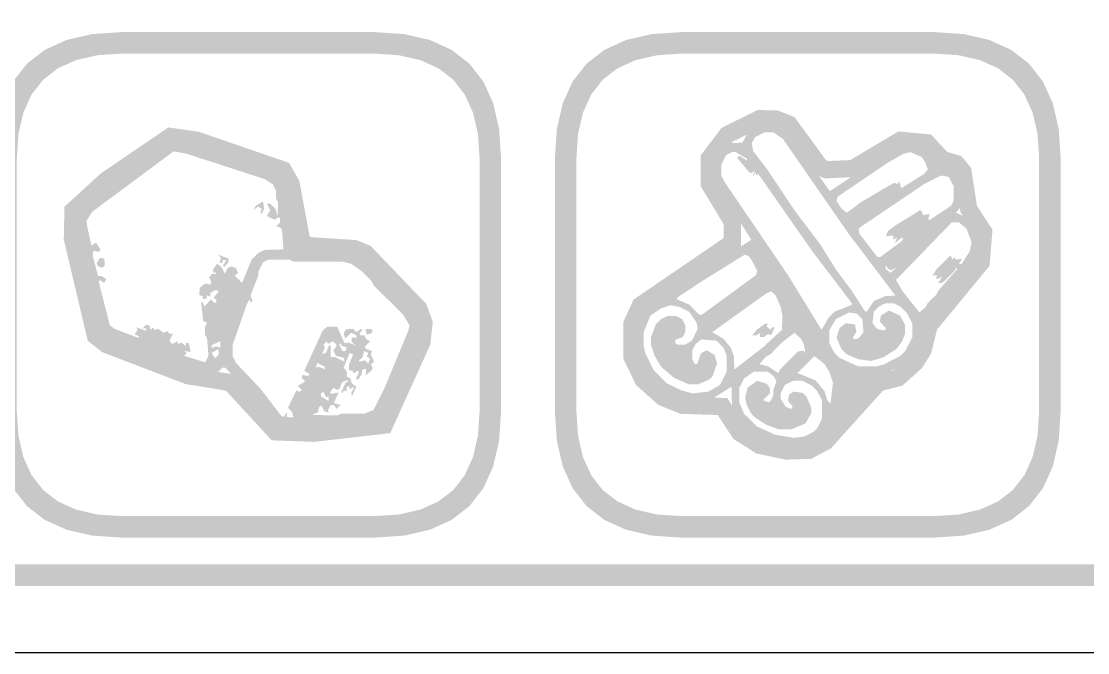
# Model space of a CAD drawing. Header units: millimetres. Extents: x 6 to 294, y 109 to 451.
# Drawn here: x 101.78 to 121.6, y 244.86 to 256.6 of the extents above; entities that cross this region are included whole.
import ezdxf

# ---------------------------------------------------------------- set-up
doc = ezdxf.new("R2010")
doc.units = ezdxf.units.MM
doc.layers.add('CUT', color=1, linetype='Continuous')
doc.layers.add('RASTER', color=7, linetype='Continuous')

msp = doc.modelspace()

# ---------------------------------------------------------------- hatches: boundary and pattern name
at = {"layer": 'RASTER'}
h = msp.add_hatch(color=7, dxfattribs=at)
h.paths.add_polyline_path([(75.2, 261.501), (75.234, 262.016), (75.338, 262.463), (75.509, 262.841), (75.75, 263.151), (76.059, 263.391), (76.438, 263.563), (76.884, 263.666), (77.4, 263.701), (134.6, 263.701), (135.116, 263.666), (135.563, 263.563), (135.941, 263.391), (136.25, 263.151), (136.491, 262.841), (136.663, 262.463), (136.766, 262.016), (136.8, 261.501), (136.8, 248.301), (136.766, 247.785), (136.663, 247.338), (136.491, 246.96), (136.25, 246.651), (135.941, 246.41), (135.563, 246.238), (135.116, 246.135), (134.6, 246.101), (77.4, 246.101), (76.884, 246.135), (76.438, 246.238), (76.059, 246.41), (75.75, 246.651), (75.509, 246.96), (75.338, 247.338), (75.234, 247.785), (75.2, 248.301)])
h.paths.add_polyline_path([(75.6, 261.501), (75.6, 248.301), (75.628, 247.879), (75.712, 247.513), (75.853, 247.204), (76.05, 246.951), (76.303, 246.754), (76.613, 246.613), (76.978, 246.529), (77.4, 246.501), (134.6, 246.501), (135.022, 246.529), (135.388, 246.613), (135.697, 246.754), (135.95, 246.951), (136.147, 247.204), (136.288, 247.513), (136.372, 247.879), (136.4, 248.301), (136.4, 261.501), (136.372, 261.923), (136.288, 262.288), (136.147, 262.598), (135.95, 262.851), (135.697, 263.048), (135.388, 263.188), (135.022, 263.273), (134.6, 263.301), (77.4, 263.301), (76.978, 263.273), (76.613, 263.188), (76.303, 263.048), (76.05, 262.851), (75.853, 262.598), (75.712, 262.288), (75.628, 261.923), (75.6, 261.501)], flags=0)
h = msp.add_hatch(color=7, dxfattribs=at)
h.paths.add_polyline_path([(101.3, 254.051), (101.337, 254.602), (101.447, 255.079), (101.63, 255.483), (101.888, 255.813), (102.218, 256.07), (102.622, 256.254), (103.099, 256.364), (103.65, 256.401), (108.35, 256.401), (108.901, 256.364), (109.378, 256.254), (109.782, 256.07), (110.113, 255.813), (110.37, 255.483), (110.553, 255.079), (110.663, 254.602), (110.7, 254.051), (110.7, 249.351), (110.663, 248.8), (110.553, 248.323), (110.37, 247.919), (110.113, 247.588), (109.782, 247.331), (109.378, 247.148), (108.901, 247.038), (108.35, 247.001), (103.65, 247.001), (103.099, 247.038), (102.622, 247.148), (102.218, 247.331), (101.887, 247.588), (101.63, 247.919), (101.447, 248.323), (101.337, 248.8), (101.3, 249.351)])
h.paths.add_polyline_path([(101.7, 254.051), (101.7, 249.351), (101.73, 248.894), (101.822, 248.498), (101.974, 248.163), (102.187, 247.888), (102.462, 247.675), (102.797, 247.523), (103.193, 247.431), (103.65, 247.401), (108.35, 247.401), (108.807, 247.431), (109.203, 247.523), (109.538, 247.675), (109.813, 247.888), (110.026, 248.163), (110.178, 248.498), (110.27, 248.894), (110.3, 249.351), (110.3, 254.051), (110.27, 254.508), (110.178, 254.904), (110.026, 255.239), (109.813, 255.513), (109.538, 255.727), (109.203, 255.879), (108.807, 255.97), (108.35, 256.001), (103.65, 256.001), (103.193, 255.97), (102.797, 255.879), (102.462, 255.727), (102.188, 255.513), (101.974, 255.239), (101.822, 254.904), (101.73, 254.508), (101.7, 254.051)], flags=0)
h = msp.add_hatch(color=7, dxfattribs=at)
h.paths.add_polyline_path([(111.7, 254.051), (111.737, 254.602), (111.847, 255.079), (112.03, 255.483), (112.287, 255.813), (112.618, 256.07), (113.022, 256.254), (113.499, 256.364), (114.05, 256.401), (118.75, 256.401), (119.301, 256.364), (119.778, 256.254), (120.182, 256.07), (120.513, 255.813), (120.77, 255.483), (120.953, 255.079), (121.063, 254.602), (121.1, 254.051), (121.1, 249.351), (121.063, 248.8), (120.953, 248.323), (120.77, 247.919), (120.512, 247.588), (120.182, 247.331), (119.778, 247.148), (119.301, 247.038), (118.75, 247.001), (114.05, 247.001), (113.499, 247.038), (113.022, 247.148), (112.618, 247.331), (112.288, 247.588), (112.03, 247.919), (111.847, 248.323), (111.737, 248.8), (111.7, 249.351)])
h.paths.add_polyline_path([(112.1, 254.051), (112.1, 249.351), (112.13, 248.894), (112.222, 248.498), (112.374, 248.163), (112.587, 247.888), (112.862, 247.675), (113.197, 247.523), (113.593, 247.431), (114.05, 247.401), (118.75, 247.401), (119.207, 247.431), (119.603, 247.523), (119.938, 247.675), (120.213, 247.888), (120.426, 248.163), (120.578, 248.498), (120.67, 248.894), (120.7, 249.351), (120.7, 254.051), (120.67, 254.508), (120.578, 254.904), (120.426, 255.239), (120.213, 255.513), (119.938, 255.727), (119.603, 255.879), (119.207, 255.97), (118.75, 256.001), (114.05, 256.001), (113.593, 255.97), (113.197, 255.879), (112.862, 255.727), (112.587, 255.513), (112.374, 255.239), (112.222, 254.904), (112.13, 254.508), (112.1, 254.051)], flags=0)
h = msp.add_hatch(color=7, dxfattribs=at)
h.paths.add_polyline_path([(115.472, 254.953), (115.841, 254.944), (116.152, 254.823), (116.736, 254.023), (116.775, 254.003), (117.191, 254.022), (118.082, 254.554), (118.69, 254.497), (118.993, 254.173), (119.256, 254.094), (119.436, 253.875), (119.544, 253.17), (119.833, 252.727), (119.778, 252.054), (118.801, 250.868), (118.69, 250.423), (118.524, 250.155), (118.16, 249.829), (117.797, 249.734), (116.826, 248.657), (116.46, 248.466), (115.982, 248.451), (115.439, 248.568), (115.018, 248.836), (114.726, 249.281), (114.035, 249.303), (113.624, 249.468), (113.208, 249.839), (112.971, 250.329), (112.971, 251.01), (113.161, 251.427), (114.839, 252.573), (114.839, 252.825), (114.41, 253.535), (114.41, 254.109), (114.797, 254.621)])
h.paths.add_polyline_path([(115.543, 254.631), (115.006, 254.367), (114.73, 254.002), (114.73, 253.624), (115.159, 252.915), (115.159, 252.404), (113.415, 251.213), (113.291, 250.94), (113.291, 250.402), (113.468, 250.035), (113.795, 249.744), (114.101, 249.621), (114.903, 249.596), (115.248, 249.069), (115.563, 248.869), (116.011, 248.772), (116.377, 248.784), (116.627, 248.914), (117.624, 250.02), (118.004, 250.119), (118.276, 250.362), (118.392, 250.549), (118.508, 251.015), (119.467, 252.18), (119.505, 252.644), (119.238, 253.052), (119.133, 253.74), (119.071, 253.815), (118.819, 253.891), (118.539, 254.19), (118.156, 254.226), (117.286, 253.706), (116.704, 253.679), (116.522, 253.773), (115.948, 254.559), (115.777, 254.626), (115.543, 254.631)], flags=0)
h = msp.add_hatch(color=7, dxfattribs=at)
h.paths.add_polyline_path([(115.538, 254.695), (115.762, 254.705), (116.006, 254.581), (116.81, 253.442), (117.861, 254.146), (118.173, 254.303), (118.44, 254.303), (118.618, 254.213), (118.685, 254.146), (118.799, 253.925), (119.01, 253.901), (119.154, 253.811), (119.277, 253.566), (119.277, 253.265), (119.22, 253.121), (119.154, 253.041), (119.388, 252.94), (119.488, 252.84), (119.612, 252.528), (119.579, 252.294), (119.421, 252.016), (118.531, 250.965), (118.507, 250.721), (118.44, 250.52), (118.35, 250.376), (118.116, 250.175), (117.66, 249.994), (117.513, 249.807), (117.326, 249.626), (117.279, 249.539), (117.024, 249.291), (116.977, 249.204), (116.609, 248.836), (116.365, 248.712), (115.896, 248.712), (115.561, 248.812), (115.283, 248.97), (115.149, 249.104), (115.025, 249.314), (114.992, 249.415), (114.982, 249.807), (114.624, 249.582), (114.389, 249.515), (114.122, 249.549), (113.743, 249.706), (113.643, 249.773), (113.375, 250.074), (113.218, 250.419), (113.218, 250.587), (113.184, 250.654), (113.251, 251.022), (113.408, 251.3), (115.35, 252.539), (114.969, 253.141), (114.781, 253.389), (114.657, 253.633), (114.624, 253.868), (114.734, 254.159), (114.815, 254.246), (114.992, 254.336), (115.183, 254.346), (115.317, 254.581)])
h.paths.add_polyline_path([(115.595, 254.537), (115.417, 254.447), (115.36, 254.336), (115.384, 254.192), (115.672, 253.811), (116.154, 253.088), (116.643, 252.438), (116.924, 251.983), (117.212, 251.601), (117.459, 251.213), (117.493, 251.199), (117.627, 251.4), (117.838, 251.491), (118.029, 251.501), (117.158, 252.652), (115.939, 254.413), (115.762, 254.537)], flags=0)
h.paths.add_polyline_path([(114.992, 254.169), (114.882, 254.112), (114.791, 253.935), (114.791, 253.734), (114.848, 253.623), (116.04, 251.869), (116.656, 250.865), (116.79, 251.099), (116.89, 251.199), (117.225, 251.333), (117.212, 251.367), (116.489, 252.318), (115.484, 253.757), (115.437, 253.744), (115.437, 253.791), (115.37, 253.71), (115.417, 253.824), (115.35, 253.777), (115.317, 253.791), (115.116, 254.025), (115.092, 254.069), (115.126, 254.102), (115.27, 254.012), (115.27, 254.045), (115.059, 254.169)], flags=0)
h.paths.add_polyline_path([(118.306, 254.169), (118.173, 254.136), (117.895, 253.978), (116.957, 253.342), (116.934, 253.265), (117.024, 253.121), (117.125, 253.041), (117.392, 253.242), (117.962, 253.576), (118.005, 253.6), (118.062, 253.576), (118.096, 253.623), (118.139, 253.499), (118.551, 253.757), (118.631, 253.844), (118.584, 253.978), (118.517, 254.079)], flags=0)
h.paths.add_polyline_path([(118.876, 253.734), (118.564, 253.576), (117.346, 252.753), (117.359, 252.652), (117.694, 252.217), (117.747, 252.217), (118.149, 252.518), (118.173, 252.562), (118.149, 252.585), (118.015, 252.472), (118.062, 252.585), (117.982, 252.539), (117.995, 252.619), (117.848, 252.605), (117.895, 252.706), (118.029, 252.806), (118.484, 253.088), (118.517, 253.074), (118.541, 252.997), (118.665, 253.021), (118.641, 252.93), (118.665, 252.907), (119.066, 253.175), (119.11, 253.265), (119.11, 253.533), (119.02, 253.71)], flags=0)
h.paths.add_polyline_path([(119.077, 252.863), (118.039, 251.792), (118.163, 251.581), (118.474, 251.189), (118.584, 251.28), (118.631, 251.367), (118.785, 251.514), (118.832, 251.601), (119.177, 251.993), (119.154, 252.016), (119.12, 251.949), (118.899, 251.735), (118.819, 251.735), (118.899, 251.849), (118.785, 251.802), (118.799, 251.882), (118.718, 251.869), (118.785, 251.983), (119.053, 252.251), (119.087, 252.17), (119.12, 252.217), (119.154, 252.17), (119.267, 252.184), (119.21, 252.093), (119.254, 252.083), (119.411, 252.328), (119.445, 252.495), (119.354, 252.739), (119.21, 252.863)], flags=0)
h.paths.add_polyline_path([(115.226, 252.261), (114.379, 251.735), (113.978, 251.467), (113.964, 251.434), (114.199, 251.333), (114.379, 251.146), (114.433, 251.146), (115.437, 251.882), (115.461, 251.959), (115.37, 252.137), (115.303, 252.237)], flags=0)
h.paths.add_polyline_path([(117.871, 252.06), (117.838, 252.026), (117.861, 251.983), (117.938, 251.926), (118.062, 252.036), (117.948, 251.969), (117.881, 252.003)], flags=0)
h.paths.add_polyline_path([(115.719, 251.581), (115.618, 251.534), (114.624, 250.821), (114.835, 250.697), (114.969, 250.53), (115.025, 250.386), (115.036, 250.128), (115.571, 250.543), (115.919, 250.865), (115.929, 251.122), (115.896, 251.29), (115.806, 251.501)], flags=0)
h.paths.add_polyline_path([(117.838, 251.357), (117.727, 251.3), (117.627, 251.199), (117.603, 250.988), (117.694, 250.878), (117.838, 250.854), (117.848, 250.898), (117.737, 251.022), (117.761, 251.132), (117.905, 251.223), (118.116, 251.132), (118.206, 250.955), (118.206, 250.788), (118.149, 250.644), (118.049, 250.51), (117.804, 250.352), (117.57, 250.285), (117.336, 250.319), (117.125, 250.409), (117.024, 250.51), (116.934, 250.721), (116.991, 250.898), (117.101, 250.988), (117.279, 250.965), (117.302, 250.821), (117.235, 250.721), (117.269, 250.687), (117.346, 250.711), (117.436, 250.821), (117.413, 251.065), (117.312, 251.166), (117.168, 251.189), (116.924, 251.065), (116.8, 250.854), (116.8, 250.62), (116.89, 250.443), (116.991, 250.342), (117.336, 250.185), (117.67, 250.185), (117.804, 250.218), (118.116, 250.376), (118.216, 250.476), (118.34, 250.721), (118.34, 250.988), (118.25, 251.166), (118.116, 251.3), (118.005, 251.357)], flags=0)
h.paths.add_polyline_path([(113.854, 251.323), (113.676, 251.266), (113.475, 251.132), (113.351, 250.821), (113.351, 250.553), (113.385, 250.419), (113.542, 250.108), (113.777, 249.874), (114.021, 249.75), (114.255, 249.683), (114.557, 249.716), (114.768, 249.84), (114.892, 250.084), (114.892, 250.386), (114.835, 250.53), (114.701, 250.664), (114.423, 250.687), (114.312, 250.597), (114.255, 250.486), (114.255, 250.319), (114.299, 250.228), (114.346, 250.228), (114.413, 250.429), (114.523, 250.486), (114.667, 250.396), (114.714, 250.242), (114.634, 250.007), (114.567, 249.941), (114.356, 249.85), (114.188, 249.85), (113.911, 249.974), (113.676, 250.175), (113.552, 250.386), (113.485, 250.587), (113.485, 250.721), (113.576, 250.965), (113.676, 251.065), (113.787, 251.122), (113.954, 251.122), (114.065, 251.065), (114.122, 250.955), (114.122, 250.821), (114.078, 250.731), (113.931, 250.677), (113.944, 250.61), (113.988, 250.587), (114.122, 250.587), (114.245, 250.664), (114.356, 250.888), (114.332, 250.998), (114.199, 251.199), (114.021, 251.29)], flags=0)
h.paths.add_polyline_path([(115.605, 250.978), (115.652, 250.978), (115.638, 250.932), (115.705, 250.865), (115.739, 250.911), (115.785, 250.911), (115.719, 250.764), (115.662, 250.788), (115.585, 250.731), (115.504, 250.731), (115.518, 250.811), (115.451, 250.764), (115.37, 250.764), (115.451, 250.865)], flags=0)
h.paths.add_polyline_path([(116.154, 250.811), (115.919, 250.63), (115.705, 250.409), (115.618, 250.362), (115.504, 250.228), (115.662, 250.185), (115.852, 250.061), (115.886, 250.128), (116.221, 250.463), (116.321, 250.476), (116.355, 250.429), (116.331, 250.587), (116.274, 250.697)], flags=0)
h.paths.add_polyline_path([(116.522, 250.376), (116.207, 250.061), (116.542, 249.927), (116.71, 249.726), (116.766, 249.549), (116.823, 249.492), (116.867, 249.884), (116.8, 250.084), (116.71, 250.228)], flags=0)
h.paths.add_polyline_path([(115.394, 250.084), (115.216, 249.961), (115.126, 249.783), (115.126, 249.515), (115.216, 249.304), (115.451, 249.07), (115.796, 248.913), (116.14, 248.856), (116.331, 248.879), (116.509, 248.97), (116.576, 249.037), (116.666, 249.214), (116.666, 249.549), (116.576, 249.726), (116.475, 249.827), (116.298, 249.917), (116.13, 249.917), (115.973, 249.84), (115.896, 249.683), (115.896, 249.582), (115.986, 249.438), (116.087, 249.391), (116.12, 249.438), (116.03, 249.549), (116.053, 249.659), (116.13, 249.716), (116.308, 249.693), (116.375, 249.626), (116.465, 249.415), (116.465, 249.314), (116.355, 249.124), (116.097, 249.013), (115.862, 249.013), (115.618, 249.104), (115.417, 249.237), (115.35, 249.304), (115.26, 249.482), (115.236, 249.606), (115.283, 249.793), (115.461, 249.917), (115.638, 249.86), (115.695, 249.783), (115.695, 249.683), (115.571, 249.559), (115.662, 249.515), (115.705, 249.539), (115.762, 249.649), (115.762, 249.75), (115.819, 249.907), (115.772, 249.994), (115.662, 250.084)], flags=0)
h = msp.add_hatch(color=7, dxfattribs=at)
h.paths.add_polyline_path([(104.516, 254.629), (105.08, 254.548), (106.76, 253.97), (106.95, 253.638), (107.145, 252.59), (108.01, 252.534), (108.275, 252.427), (109.308, 251.348), (109.431, 251.014), (109.384, 250.589), (108.64, 248.943), (107.222, 248.781), (106.436, 248.81), (105.585, 249.735), (104.835, 249.857), (103.287, 250.45), (103.019, 250.661), (102.573, 252.542), (102.586, 253.155), (103.257, 253.77)])
h.paths.add_polyline_path([(104.594, 254.294), (103.456, 253.518), (102.903, 253.012), (102.894, 252.576), (103.305, 250.844), (103.447, 250.732), (104.919, 250.167), (105.746, 250.033), (106.581, 249.125), (107.209, 249.102), (108.423, 249.241), (109.071, 250.674), (109.105, 250.974), (109.03, 251.175), (108.091, 252.156), (107.938, 252.218), (106.876, 252.287), (106.645, 253.526), (106.542, 253.707), (105.005, 254.236), (104.594, 254.294)], flags=0)
h = msp.add_hatch(color=7, dxfattribs=at)
h.paths.add_polyline_path([(104.624, 254.392), (104.687, 254.403), (105.2, 254.256), (106.409, 253.853), (106.604, 253.754), (106.739, 253.486), (106.911, 252.339), (107.912, 252.314), (108.07, 252.251), (108.363, 251.995), (108.487, 251.826), (109.022, 251.298), (109.132, 251.152), (109.195, 251.031), (109.195, 250.811), (108.473, 249.151), (108.205, 249.088), (107.326, 249.052), (107.252, 249.015), (106.593, 249.015), (106.325, 249.261), (106.274, 249.356), (106.105, 249.517), (106.054, 249.613), (105.577, 250.162), (105.519, 250.162), (105.467, 250.104), (105.273, 250.005), (105.053, 250.041), (103.514, 250.628), (103.32, 250.727), (103.246, 250.8), (103.147, 251.068), (102.927, 252.167), (102.818, 252.534), (102.781, 252.937), (102.88, 253.131), (102.99, 253.241), (104.309, 254.23)])
h.paths.add_polyline_path([(104.613, 254.183), (103.1, 253.058), (103.001, 252.9), (103.001, 252.827), (103.085, 252.435), (103.173, 252.486), (103.257, 252.35), (103.221, 252.314), (103.122, 252.339), (103.111, 252.24), (103.21, 251.863), (103.283, 251.863), (103.367, 251.801), (103.32, 251.738), (103.246, 251.79), (103.221, 251.764), (103.43, 250.947), (103.514, 250.884), (103.965, 250.712), (103.965, 250.749), (103.891, 250.785), (103.943, 250.859), (103.928, 250.91), (104.1, 250.848), (104.111, 250.895), (104.038, 250.895), (104.1, 250.958), (104.163, 250.947), (104.185, 250.859), (104.236, 250.91), (104.258, 250.859), (104.32, 250.884), (104.43, 250.811), (104.492, 250.837), (104.551, 250.785), (104.602, 250.8), (104.54, 250.664), (104.566, 250.617), (104.602, 250.602), (104.676, 250.653), (104.698, 250.602), (104.76, 250.628), (104.844, 250.565), (104.844, 250.617), (104.896, 250.617), (104.932, 250.455), (104.808, 250.47), (104.859, 250.434), (104.808, 250.382), (105.2, 250.261), (105.262, 250.382), (105.236, 250.701), (105.2, 250.774), (105.2, 250.921), (105.236, 250.994), (105.163, 251.031), (105.126, 251.361), (105.152, 251.386), (105.189, 251.298), (105.31, 251.434), (105.357, 251.372), (105.409, 251.372), (105.409, 251.423), (105.357, 251.46), (105.456, 251.581), (105.394, 251.606), (105.299, 251.555), (105.299, 251.482), (105.236, 251.507), (105.225, 251.445), (105.163, 251.434), (105.152, 251.496), (105.09, 251.507), (105.101, 251.643), (105.2, 251.727), (105.299, 251.702), (105.31, 251.764), (105.273, 251.837), (105.321, 251.9), (105.394, 251.9), (105.409, 251.936), (105.357, 251.922), (105.346, 251.984), (105.42, 252.094), (105.504, 252.031), (105.566, 251.911), (105.614, 252.009), (105.687, 252.046), (105.775, 252.009), (105.812, 251.922), (105.75, 251.874), (105.885, 251.738), (106.068, 252.178), (106.178, 252.288), (106.299, 252.35), (106.655, 252.361), (106.629, 252.717), (106.604, 252.764), (106.519, 252.79), (106.593, 252.863), (106.593, 252.937), (106.567, 252.962), (106.494, 252.911), (106.347, 252.984), (106.409, 253.083), (106.347, 253.219), (106.42, 253.204), (106.508, 253.109), (106.545, 252.984), (106.556, 253.23), (106.519, 253.303), (106.519, 253.45), (106.457, 253.571), (106.299, 253.67), (104.833, 254.146)], flags=0)
h.paths.add_polyline_path([(106.274, 253.256), (106.299, 253.12), (106.252, 253.021), (106.226, 253.047), (106.252, 253.109), (106.189, 253.157), (106.09, 253.094), (106.142, 253.168)], flags=0)
h.paths.add_polyline_path([(105.431, 252.266), (105.629, 252.193), (105.64, 252.13), (105.555, 252.031), (105.53, 252.057), (105.592, 252.156), (105.53, 252.167), (105.519, 252.105), (105.467, 252.105), (105.493, 252.204)], flags=0)
h.paths.add_polyline_path([(103.232, 252.193), (103.294, 252.204), (103.331, 252.167), (103.331, 252.057), (103.294, 252.02), (103.21, 252.046), (103.184, 252.094)], flags=0)
h.paths.add_polyline_path([(106.373, 252.167), (106.274, 252.119), (106.189, 251.947), (106.189, 251.874), (106.043, 251.507), (106.079, 251.397), (106.054, 251.372), (106.017, 251.423), (105.969, 251.324), (105.713, 250.591), (105.713, 250.371), (105.775, 250.25), (106.237, 249.759), (106.618, 249.261), (106.655, 249.246), (106.728, 249.334), (106.713, 249.246), (106.812, 249.235), (106.838, 249.246), (106.812, 249.345), (106.739, 249.418), (106.897, 249.737), (106.959, 249.711), (106.996, 249.748), (106.922, 249.821), (107.058, 249.906), (106.996, 249.968), (107.007, 250.03), (107.106, 250.005), (107.142, 250.041), (107.043, 250.104), (107.388, 250.859), (107.472, 250.921), (107.655, 250.921), (107.791, 250.617), (107.875, 250.628), (108.011, 250.565), (107.923, 250.639), (107.923, 250.727), (108.011, 250.712), (108.011, 250.763), (107.912, 250.811), (107.802, 250.701), (107.776, 250.8), (107.813, 250.873), (107.949, 250.884), (108.011, 250.822), (108.095, 250.884), (108.121, 250.859), (108.07, 250.8), (108.084, 250.763), (108.157, 250.763), (108.194, 250.69), (108.267, 250.653), (108.168, 250.554), (108.194, 250.507), (108.304, 250.47), (108.278, 250.408), (108.341, 250.272), (108.278, 250.225), (108.315, 250.151), (108.289, 250.104), (108.179, 250.016), (108.194, 250.14), (108.121, 250.126), (108.106, 250.03), (108.048, 249.942), (107.996, 249.942), (108.059, 250.078), (108.033, 250.104), (107.96, 250.052), (107.938, 250.104), (107.875, 250.115), (107.875, 250.225), (107.949, 250.408), (107.886, 250.434), (107.776, 250.162), (107.839, 250.078), (107.828, 249.994), (107.901, 249.957), (107.923, 249.869), (108.011, 249.81), (107.938, 249.649), (107.912, 249.675), (107.974, 249.81), (107.886, 249.759), (107.875, 249.821), (107.828, 249.796), (107.828, 249.722), (107.776, 249.737), (107.754, 249.686), (107.729, 249.711), (107.813, 249.884), (107.864, 249.906), (107.839, 249.931), (107.74, 249.884), (107.703, 249.774), (107.655, 249.748), (107.582, 249.785), (107.52, 249.7), (107.545, 249.675), (107.681, 249.7), (107.593, 249.503), (107.718, 249.466), (107.644, 249.393), (107.593, 249.466), (107.534, 249.466), (107.483, 249.371), (107.498, 249.319), (107.41, 249.356), (107.362, 249.455), (107.315, 249.429), (107.3, 249.334), (107.19, 249.283), (107.655, 249.272), (107.729, 249.308), (108.168, 249.308), (108.326, 249.371), (108.535, 249.785), (108.975, 250.848), (109, 250.947), (108.876, 251.152), (108.341, 251.68), (108.289, 251.775), (108.106, 251.958), (107.912, 252.094), (107.765, 252.13), (106.849, 252.13), (106.776, 252.167)], flags=0)
h.paths.add_polyline_path([(108.179, 250.873), (108.278, 250.884), (108.315, 250.848), (108.289, 250.8), (108.205, 250.774)], flags=0)
h.paths.add_polyline_path([(105.482, 250.653), (105.321, 250.58), (105.321, 250.529), (105.42, 250.554), (105.482, 250.529)], flags=0)
h.paths.add_polyline_path([(107.461, 250.653), (107.399, 250.591), (107.424, 250.529), (107.373, 250.419), (107.446, 250.434), (107.498, 250.565), (107.534, 250.58), (107.534, 250.36), (107.608, 250.36), (107.791, 250.272), (107.776, 250.346), (107.63, 250.382), (107.582, 250.481), (107.644, 250.565), (107.63, 250.602), (107.571, 250.653), (107.483, 250.602)], flags=0)
h.paths.add_polyline_path([(107.718, 250.617), (107.692, 250.591), (107.754, 250.47), (107.813, 250.47), (107.828, 250.543), (107.74, 250.565)], flags=0)
h.paths.add_polyline_path([(105.445, 250.507), (105.321, 250.434), (105.383, 250.335), (105.456, 250.408)], flags=0)
h.paths.add_polyline_path([(108.157, 250.47), (108.121, 250.346), (108.059, 250.298), (108.07, 250.272), (108.168, 250.298), (108.231, 250.236), (108.267, 250.324), (108.205, 250.371), (108.231, 250.434)], flags=0)
h.paths.add_polyline_path([(107.278, 250.25), (107.263, 250.162), (107.315, 250.177), (107.424, 250.126), (107.424, 250.177)], flags=0)
h.paths.add_polyline_path([(107.399, 249.711), (107.351, 249.686), (107.351, 249.627), (107.498, 249.539), (107.498, 249.627), (107.446, 249.613)], flags=0)

# ---------------------------------------------------------------- linework, layer by layer
at = {"layer": 'CUT'}
msp.add_lwpolyline([(135.001, 244.861), (76.999, 244.861)], dxfattribs=at)

doc.saveas('drawing.dxf')
